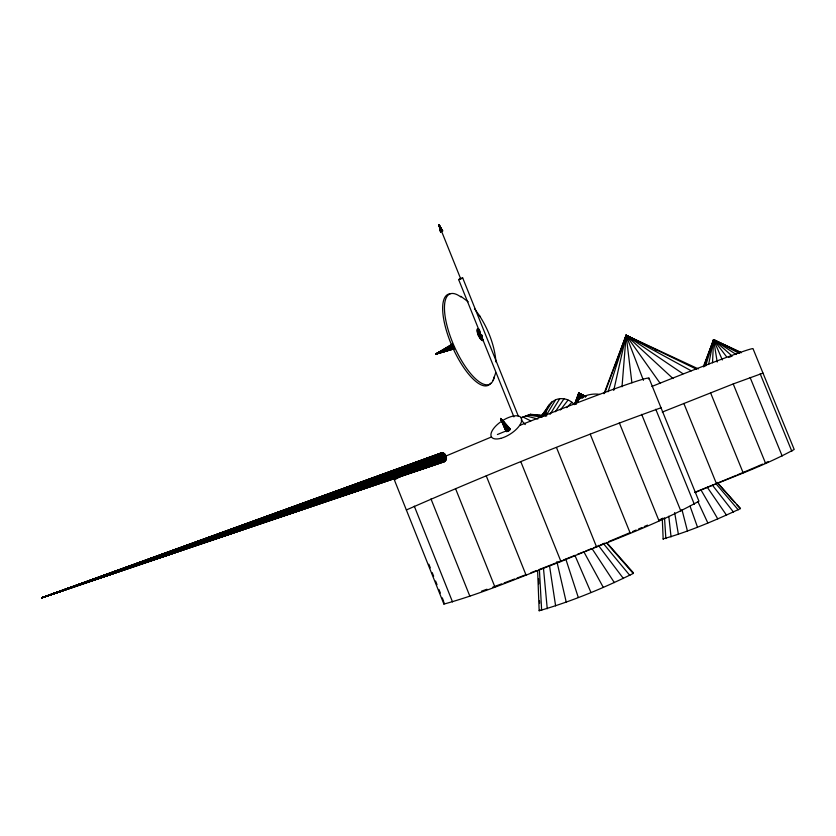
<?xml version="1.0" encoding="UTF-8"?>
<svg xmlns="http://www.w3.org/2000/svg" width="836" height="836" viewBox="0 0 836 836"><rect width="100%" height="100%" fill="white"/><g stroke="black" fill="none" stroke-linecap="round" stroke-linejoin="round"><path stroke-width="1.25" d="M518.445 416.443L462.684 277.907L460.939 278.378L458.65 279.579L513.91 416.882M712.512 362.782L713.599 339.698L740.55 352.186M713.474 342.237L713.599 339.698L741.145 352.802M482.132 340.451C478.85 337.88 476.395 332.979 477.45 328.82L478.62 328.652L482.132 340.451L482.8 340.565L483.292 340.262L477.45 328.82M622.015 386.786L626.133 335.288L698.353 368.906M577.948 401.897L578.794 393.119L585.837 396.431M446.351 459.382C447.051 456.435 444.689 452.004 441.262 452.955L41.8 597.803L444.71 461.587L446.351 459.382L41.8 597.803L442.098 452.757M625.474 339.082L626.133 335.288L696.555 369.198M648.955 378.081L698.938 501.203C655.09 525.562 607.072 541.895 560.966 561.552C522.155 576.192 483.96 593.037 443.916 604.094L444.198 602.662M537.621 570.622L539.168 610.75C571.51 601.46 603.049 588.366 633.228 573.465L633.364 572.764L606.633 542.449M713.118 342.143L713.599 339.698L732.973 349.26M708.604 364.569L713.599 339.698L739.275 353.419M495.685 372.929L493.094 380.411M613.718 390.433L626.133 335.288L645.789 344.954M576.223 404.06L578.794 393.119L585.733 396.504M479.634 337.869L480.481 334.505L479.624 330.23M576.777 400.444L578.794 393.119L585.597 396.483M624.367 341.569L626.133 335.288L691.309 370.85M709.963 351.914L713.599 339.698L720.204 343.471M705.594 366.011L713.599 339.698L736.213 354.537M608.065 391.76L626.133 335.288L632.904 339.113M575.231 404.091L578.794 393.119L585.587 396.87M575.043 403.934L578.794 393.119L585.315 396.828M615.421 365.959L618.421 357.369M620.134 352.458L626.133 335.288L682.949 373.755M705.438 362.458L713.599 339.698L732.169 356.073L728.616 357.463M509.97 429.62L509.95 428.743L500.597 418.554L506.25 431.449L508.392 431.104L509.97 429.62L500.597 418.554L506.25 431.449M506.114 431.23L500.597 418.554L510.096 428.962M703.703 366.952L713.599 339.698L726.672 356.92M604.856 392.805L626.133 335.288L629.33 337.525M574.771 403.934L578.794 393.119L583.005 395.971M574.656 404.039L578.794 393.119L583.946 396.797M603.979 393.714L626.133 335.288L673.011 378.562M703.536 366.158L713.599 339.698L722.335 359.982M545.72 416.161L555.668 399.754C562.105 397.142 569.953 399.221 574.238 404.687M550.046 414.353L559.65 398.845M543.316 415.795L552 401.917L555.668 399.754M529.418 415.074L530.567 414.322L546.807 415.785M555.323 411.74L564.049 398.73M541.937 415.45L548.98 405.157M560.402 409.974L568.01 400.141M541.394 415.9L546.922 408.95M539.168 610.75L539.92 609.81M478.829 336.448L480.481 334.505L477.952 328.527M566.714 407.634L571.939 402.273M440.572 231.676L442.578 230.882L440.572 231.718L439.14 225.25L442.578 230.882L439.14 225.25L440.572 231.718L439.14 225.25L442.578 230.924L439.14 225.25L440.635 231.614M543.201 415.837L545.887 413.13M462.684 277.98L460.929 278.9M694.967 492.582C728.062 478.432 762.631 466.749 794.2 449.475L753.069 348.821A112.912 2.926 -22 0 0 651.913 386.441M441.262 452.955L41.8 597.803L444.71 461.587M452.339 344.045L435.629 354.161L454.251 348.79M452.171 344.348L435.629 354.161L453.969 348.811M663.126 538.886C688.791 531.706 715.626 520.222 740.456 508.581L717.215 482.403M452.433 344.578L435.629 354.161L453.99 348.748M450.51 346.125L435.629 354.161L454.084 348.549M452.485 345.111L435.629 354.161L454.167 348.393M443.801 350.044L435.629 354.161L454.105 348.152M453.112 345.477L435.629 354.161L453.823 348.037M406.359 509.96C490.126 473.312 574.99 438.722 661.015 407.769M440.258 352.008L435.629 354.161L447.918 349.814M452.161 346.668L435.629 354.161L453.969 347.368M440.353 352.092L435.629 354.161L445.139 350.472M440.332 352.165L435.629 354.161L453.635 346.783M445.337 456.268L491.453 436.977M497.399 434.521L505.738 431.104M662.279 412.075L733.214 383.943L762.986 373.107M520.65 417.812L530.567 414.322M460.406 279.109L458.65 279.579M445.431 461.096L41.8 597.803L442.996 452.861M441.732 462.089L41.8 597.803L290.51 508.11M292.955 507.222L308.881 501.475M313.782 499.709L329.718 493.971M334.609 492.205L348.089 487.336M354.213 485.131L366.471 480.71M370.139 479.383L376.273 477.178M378.718 476.29L384.842 474.085M388.521 472.758L397.1 469.665M399.545 468.787L415.471 463.039M420.372 461.273L433.853 456.414M445.996 460.343L41.8 597.803L443.906 453.269M288.88 513.513L41.8 597.803L147.397 559.942M149.853 559.065L186.689 545.856M190.368 544.529L205.102 539.251M208.791 537.935L214.925 535.73M219.837 533.964L223.525 532.647M229.66 530.442L233.349 529.125M248.083 523.838L254.217 521.643M268.952 516.355L272.64 515.039M287.375 509.751L291.053 508.434M194.673 545.281L41.8 597.803L444.742 453.958M446.476 458.274L41.8 597.803L138.776 563.297M141.221 562.419L157.178 556.745M169.457 552.377L178.047 549.315M142.705 562.847L41.8 597.803L445.463 454.868M446.361 457.104L41.8 597.803L110.77 573.465M125.546 568.25L129.246 566.954M41.8 597.803L446.016 455.933M478.119 334.902L480.481 334.505L482.267 335.34M530.442 414.52L535.364 415.032M539.063 415.419L543.996 415.931M529.794 414.489L543.661 415.952M528.174 415.001L542.167 417.195M525.813 415.847L537.841 419.035M477.575 333.324L482.006 335.863M740.456 508.581L736.526 504.453M509.95 428.743L500.597 418.554L506.104 430.927M655.037 349.5L657.357 350.639M735.252 350.378L739.808 352.635M522.866 416.955L530.766 420.863M460.793 296.278L468.17 301.786M477.21 331.84L482.079 336.521M583.361 397.612L578.794 393.119L579.411 399.545M521.183 420.048L525.29 424.552M506.522 431.585L500.597 418.554L510.096 429.265M717.507 482.947L734.802 502.499M606.769 543.212L633.228 573.465M506.898 431.616L500.597 418.554L509.302 428.586M477.074 330.534L481.724 336.532M716.243 484.034L738.251 509.855M603.237 543.4L629.863 575.429M506.491 430.185L500.597 418.554L505.55 424.615M507.358 431.543L500.597 418.554L509.709 430.007M712.575 485.382L733.506 512.102M598.367 545.365L623.437 578.543M503.732 424.176L500.597 418.554L505.237 424.719M507.87 431.366L500.597 418.554L509.343 430.404M479.373 315.496C488.339 329.426 494.619 345.435 495.999 362.03M474.472 308.651L480.251 316.708M631.901 382.836L626.133 335.288L660.273 383.484M707.308 487.315L726.505 515.175M503.951 423.988L500.597 418.554L504.202 423.821M508.392 431.104L500.597 418.554L508.894 430.78M477.147 329.509L480.481 334.505L482.8 340.565M582.264 398.396L578.794 393.119L580.414 397.8M592.139 548.792L614.366 582.608M500.597 418.554L503.335 422.755M700.808 489.656L717.737 518.863M440.781 231.718L439.14 225.25L442.369 230.882M440.76 231.52L439.14 225.25L442.39 231.081M583.915 551.906L603.268 587.342M440.969 231.666L439.14 225.25L442.181 230.924M440.948 231.415L439.14 225.25L442.202 231.175M440.854 230.537L439.14 225.25L441.951 230.997M441.178 231.311L439.14 225.25L441.502 230.287M697.924 501.673L707.81 522.918M441.063 230.464L439.14 225.25L441.701 231.091M575.001 555.574L590.937 592.41M441.429 231.196L439.14 225.25L441.283 230.381M760.196 373.817L791.849 451.294M750.111 377.475L782.172 456.007M733.214 383.943L765.598 463.363M710.569 392.805L743.183 472.883M683.838 403.412L716.546 483.887M655.769 409.253L694.361 504.359M641.661 414.342L680.859 511.026M619.33 422.828L659.019 520.859M590.216 434.156L630.24 533.211M556.494 447.511L596.653 547.152M439.14 225.25L460.667 278.743M520.859 461.806L560.966 561.552M486.259 475.872L526.116 575.22M455.515 488.558L494.943 587.06M430.968 498.893L469.842 596.162M414.29 506.167L452.527 601.93M428.868 564.237L430.3 567.843M432.222 572.639L433.654 576.244M435.577 581.051L437.009 584.646M438.931 589.453L440.363 593.058M442.286 597.855L443.717 601.46M443.916 604.094L394.425 480.052A137.522 4.379 -21.9 0 1 400.507 476.562M626.133 335.288L643.427 380.338M690.055 506.198L697.454 527.035M565.847 559.2L578.282 597.427M681.946 509.584L687.411 530.912M556.901 561.614L566.212 602.035M674.642 512.572L678.393 534.277M713.599 339.698L717.215 362.072M481.348 339.938L480.481 334.505L480.501 339.061M549.565 566.035L555.616 605.891M668.8 516.24L671.047 536.9M543.494 568.47L547.246 608.744M664.515 517.871L665.864 538.603M539.429 570.016L541.644 610.395M538.551 578.669L538.781 583.862M539.523 600.729L539.638 603.32M662.279 518.435L663.178 539.272M494.316 376.764A49.334 17.023 66.3 0 1 453.216 343.972A49.334 17.023 66.3 0 1 460.845 297.01M490.763 383.212A49.742 17.201 66.3 0 1 453.206 348.685A49.742 17.201 66.3 0 1 450.029 293.823M519.982 425.325A137.522 4.379 -21.9 0 1 648.36 378.938M545.772 415.356A17.19 16.292 73.1 0 1 552 401.917M663.115 518.184A123.822 4.201 -21.9 0 1 659.688 519.731M647.492 525.123A123.822 4.201 -21.9 0 1 644.242 526.544M641.996 527.506A123.822 4.201 -21.9 0 1 638.547 529M636.175 530.014A123.822 4.201 -21.9 0 1 632.559 531.56M630.104 532.605A123.822 4.201 -21.9 0 1 608.618 541.613M604.961 543.128A123.822 4.201 -21.9 0 1 600.039 545.166M597.562 546.18A123.822 4.201 -21.9 0 1 593.853 547.705M591.543 548.646A123.822 4.201 -21.9 0 1 585.712 551.018M583.35 551.979A123.822 4.201 -21.9 0 1 577.415 554.372M575.032 555.334A123.822 4.201 -21.9 0 1 563.203 560.078M562.032 560.538A123.822 4.201 -21.9 0 1 539.063 569.588M536.712 570.507A123.822 4.201 -21.9 0 1 530.944 572.744M525.823 574.708A123.822 4.201 -21.9 0 1 517.066 578.063M514.631 578.982A123.822 4.201 -21.9 0 1 504.171 582.922M501.746 583.821A123.822 4.201 -21.9 0 1 492.832 587.102M486.949 589.234A123.822 4.201 -21.9 0 1 481.546 591.157M575.743 404.321A15.602 7.837 -11.8 0 1 584.176 396.316A15.602 7.837 -11.8 0 1 599.569 394.404M768.42 461.524A101.637 2.801 -21.8 0 1 765.055 463.029M762.641 464.084A101.637 2.801 -21.8 0 1 757.458 466.342M756.423 466.801A101.637 2.801 -21.8 0 1 737.373 474.879M736.265 475.339A101.637 2.801 -21.8 0 1 714.801 484.201M713.568 484.702A101.637 2.801 -21.8 0 1 694.925 492.247M500.733 438.367A17.681 7.743 -33 0 0 521.57 418.637A17.681 7.743 -33 0 0 496.699 425.127A17.681 7.743 -33 0 0 500.733 438.367"/></g></svg>
